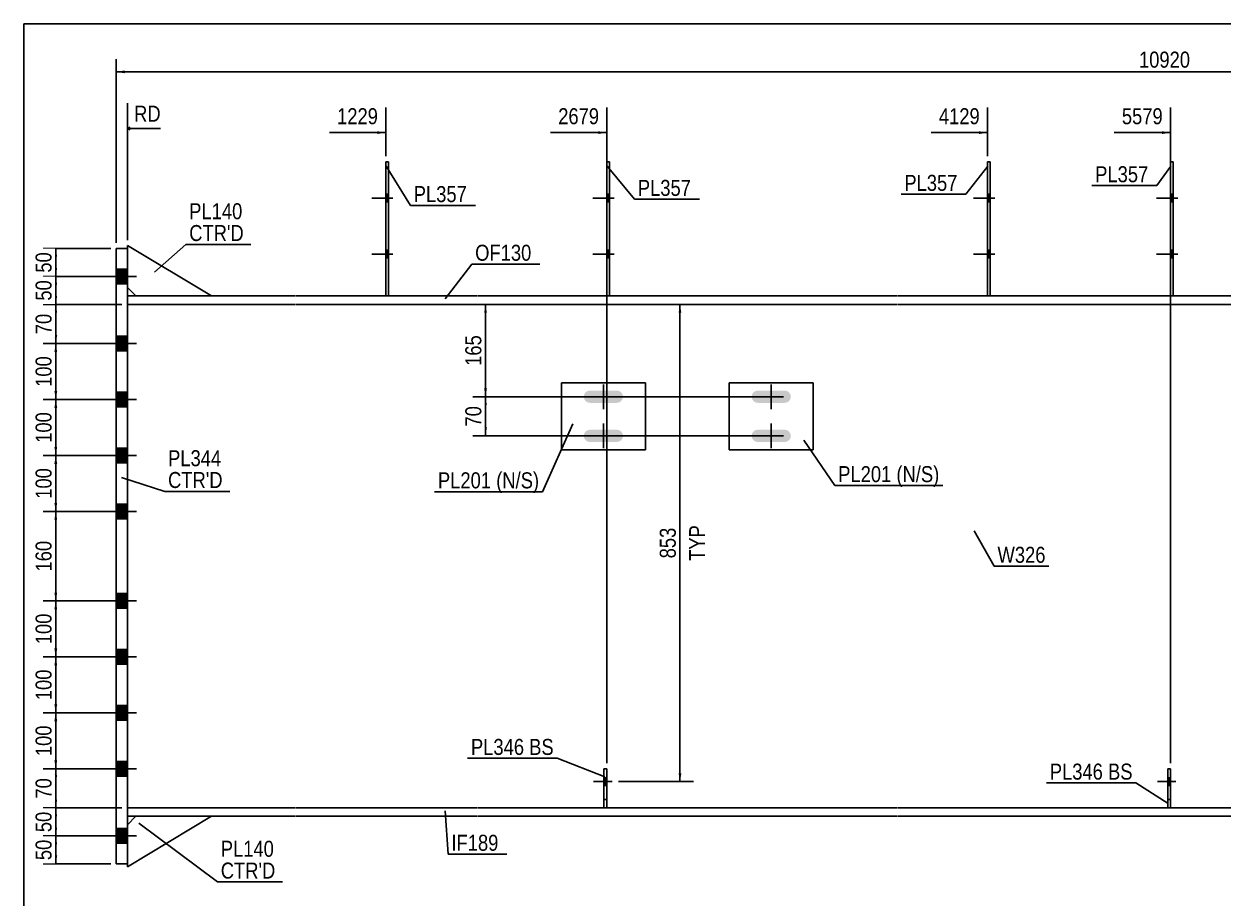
# Model space of a CAD drawing. Header units: millimetres. Extents: x -321 to 92, y -157 to 130.
# Drawn here: x -318 to -103.7, y -26.1 to 130.1 of the extents above; entities that cross this region are included whole.
import ezdxf

# ---------------------------------------------------------------- set-up
doc = ezdxf.new("R2010")
doc.units = ezdxf.units.MM
doc.linetypes.add('DXK_LINE_DOT1', pattern=[1.8814, 0.9407, -0.9407])
doc.linetypes.add('DXK_LINE_DOT2', pattern=[3.9198, 1.9599, -1.9599])
doc.styles.add('Arial Narrow', font='ARIALN.TTF', dxfattribs={"height": 0.2})

# ---------------------------------------------------------------- blocks, each defined once
blk = doc.blocks.new('Unknown-622305861-1210')
at = {"color": 5, "linetype": 'Continuous'}
for p, q in [((92.01, 130.12), (-317.99, 130.12)), ((-317.99, 130.12), (-317.99, -156.88))]:
    blk.add_line(p, q, dxfattribs=at)
blk = doc.blocks.new('Part-622305861-1338 - 1231')
at = {"color": 2, "linetype": 'Continuous'}
for p, q in [((-301.5, 90), (-299.5, 90)), ((-301.5, 90), (-301.5, -20)), ((-299.5, 90), (-299.5, -20)), ((-299.5, -20), (-301.5, -20))]:
    blk.add_line(p, q, dxfattribs=at)
blk = doc.blocks.new('Part-622305861-1367 - 1231')
at = {"color": 2, "linetype": 'Continuous'}
for p, q in [((-284.5, -11.5), (-299.5, -20.5)), ((-298, -11.5), (-299.5, -13)), ((-299.5, -20.5), (-299.5, -20))]:
    blk.add_line(p, q, dxfattribs=at)
at = {"color": 7, "linetype": 'DXK_LINE_DOT1'}
for p, q in [((-298, -11.5), (-284.5, -11.5)), ((-299.5, -13), (-299.5, -20))]:
    blk.add_line(p, q, dxfattribs=at)
blk = doc.blocks.new('Part-622305861-1526 - 1231')
at = {"color": 2, "linetype": 'Continuous'}
for p, q in [((-299.5, -10), (-269.5, -10)), ((-269.4, -10), (-237.05, -10)), ((-236.95, -10), (-161.95, -10)), ((-161.85, -10), (-129.5, -10)), ((-129.4, -10), (-102.01, -10)), ((-102.01, -11.5), (-102.01, -10)), ((-299.5, -11.5), (-269.5, -11.5)), ((-269.4, -11.5), (-237.05, -11.5)), ((-236.95, -11.5), (-161.95, -11.5)), ((-161.85, -11.5), (-129.5, -11.5)), ((-129.4, -11.5), (-102.01, -11.5))]:
    blk.add_line(p, q, dxfattribs=at)
at = {"color": 7, "linetype": 'DXK_LINE_DOT1'}
blk.add_line((-299.5, -11.5), (-299.5, -10), dxfattribs=at)
blk = doc.blocks.new('Part-622305861-1372 - 1231')
at = {"color": 2, "linetype": 'Continuous'}
for p, q in [((-299.5, 90), (-299.5, 90.5)), ((-299.5, 90.5), (-284.5, 81.5)), ((-299.5, 83), (-298, 81.5))]:
    blk.add_line(p, q, dxfattribs=at)
at = {"color": 7, "linetype": 'DXK_LINE_DOT1'}
for p, q in [((-299.5, 90), (-299.5, 83)), ((-284.5, 81.5), (-298, 81.5))]:
    blk.add_line(p, q, dxfattribs=at)
blk = doc.blocks.new('Part-622305861-1388 - 1231')
at = {"color": 7, "linetype": 'DXK_LINE_DOT1'}
for p, q in [((-299.5, 80), (-299.5, -10)), ((-299.5, 80), (-269.5, 80)), ((-269.4, 80), (-237.05, 80)), ((-236.95, 80), (-161.95, 80)), ((-161.85, 80), (-129.5, 80)), ((-129.4, 80), (-72.01, 80)), ((-299.5, -10), (-269.5, -10)), ((-269.4, -10), (-237.05, -10)), ((-236.95, -10), (-161.95, -10)), ((-161.85, -10), (-129.5, -10)), ((-129.4, -10), (-72.01, -10))]:
    blk.add_line(p, q, dxfattribs=at)
blk = doc.blocks.new('Bolt-622305861-1391 - 1231')
at = {"linetype": 'Continuous'}
for points in [[(-301.5, 86.3), (-301.5, 83.7), (-299.5, 83.7), (-299.5, 86.3)], [(-301.5, 86.3), (-301.5, 83.7), (-299.5, 83.7), (-299.5, 86.3)], [(-301.5, 74.3), (-301.5, 71.7), (-299.5, 71.7), (-299.5, 74.3)], [(-301.5, 74.3), (-301.5, 71.7), (-299.5, 71.7), (-299.5, 74.3)], [(-301.5, 64.3), (-301.5, 61.7), (-299.5, 61.7), (-299.5, 64.3)], [(-301.5, 64.3), (-301.5, 61.7), (-299.5, 61.7), (-299.5, 64.3)], [(-301.5, 54.3), (-301.5, 51.7), (-299.5, 51.7), (-299.5, 54.3)], [(-301.5, 54.3), (-301.5, 51.7), (-299.5, 51.7), (-299.5, 54.3)], [(-301.5, 44.3), (-301.5, 41.7), (-299.5, 41.7), (-299.5, 44.3)], [(-301.5, 44.3), (-301.5, 41.7), (-299.5, 41.7), (-299.5, 44.3)], [(-301.5, 28.3), (-301.5, 25.7), (-299.5, 25.7), (-299.5, 28.3)], [(-301.5, 28.3), (-301.5, 25.7), (-299.5, 25.7), (-299.5, 28.3)], [(-301.5, 18.3), (-301.5, 15.7), (-299.5, 15.7), (-299.5, 18.3)], [(-301.5, 18.3), (-301.5, 15.7), (-299.5, 15.7), (-299.5, 18.3)], [(-301.5, 8.3), (-301.5, 5.7), (-299.5, 5.7), (-299.5, 8.3)], [(-301.5, 8.3), (-301.5, 5.7), (-299.5, 5.7), (-299.5, 8.3)], [(-301.5, -1.7), (-301.5, -4.3), (-299.5, -4.3), (-299.5, -1.7)], [(-301.5, -1.7), (-301.5, -4.3), (-299.5, -4.3), (-299.5, -1.7)], [(-301.5, -13.7), (-301.5, -16.3), (-299.5, -16.3), (-299.5, -13.7)], [(-301.5, -13.7), (-301.5, -16.3), (-299.5, -16.3), (-299.5, -13.7)]]:
    blk.add_hatch(color=3, dxfattribs=at).paths.add_polyline_path(points)
at = {"color": 3, "linetype": 'Continuous'}
for p, q in [((-299.5, 86.3), (-301.5, 86.3)), ((-299.5, 86.3), (-301.5, 86.3)), ((-297.91, 85), (-308.5, 85)), ((-297.91, 85), (-308.5, 85)), ((-299.5, 83.7), (-301.5, 83.7)), ((-299.5, 83.7), (-301.5, 83.7)), ((-297.91, 73), (-308.5, 73)), ((-297.91, 73), (-308.5, 73)), ((-299.5, 74.3), (-301.5, 74.3)), ((-299.5, 74.3), (-301.5, 74.3)), ((-299.5, 71.7), (-301.5, 71.7)), ((-299.5, 71.7), (-301.5, 71.7)), ((-299.5, 64.3), (-301.5, 64.3)), ((-299.5, 64.3), (-301.5, 64.3)), ((-297.91, 63), (-308.5, 63)), ((-297.91, 63), (-308.5, 63)), ((-299.5, 61.7), (-301.5, 61.7)), ((-299.5, 61.7), (-301.5, 61.7)), ((-299.5, 54.3), (-301.5, 54.3)), ((-299.5, 54.3), (-301.5, 54.3)), ((-297.91, 53), (-308.5, 53)), ((-297.91, 53), (-308.5, 53)), ((-299.5, 51.7), (-301.5, 51.7)), ((-299.5, 51.7), (-301.5, 51.7)), ((-297.91, 43), (-308.5, 43)), ((-297.91, 43), (-308.5, 43)), ((-299.5, 44.3), (-301.5, 44.3)), ((-299.5, 44.3), (-301.5, 44.3)), ((-299.5, 41.7), (-301.5, 41.7)), ((-299.5, 41.7), (-301.5, 41.7)), ((-299.5, 28.3), (-301.5, 28.3)), ((-299.5, 28.3), (-301.5, 28.3)), ((-297.91, 27), (-308.5, 27)), ((-297.91, 27), (-308.5, 27)), ((-299.5, 25.7), (-301.5, 25.7)), ((-299.5, 25.7), (-301.5, 25.7)), ((-299.5, 18.3), (-301.5, 18.3)), ((-299.5, 18.3), (-301.5, 18.3)), ((-297.91, 17), (-308.5, 17)), ((-297.91, 17), (-308.5, 17)), ((-299.5, 15.7), (-301.5, 15.7)), ((-299.5, 15.7), (-301.5, 15.7)), ((-297.91, 7), (-308.5, 7)), ((-297.91, 7), (-308.5, 7)), ((-299.5, 8.3), (-301.5, 8.3)), ((-299.5, 8.3), (-301.5, 8.3)), ((-299.5, 5.7), (-301.5, 5.7)), ((-299.5, 5.7), (-301.5, 5.7)), ((-299.5, -1.7), (-301.5, -1.7)), ((-299.5, -1.7), (-301.5, -1.7)), ((-297.91, -3), (-308.5, -3)), ((-297.91, -3), (-308.5, -3)), ((-299.5, -4.3), (-301.5, -4.3)), ((-299.5, -4.3), (-301.5, -4.3)), ((-299.5, -13.7), (-301.5, -13.7)), ((-299.5, -13.7), (-301.5, -13.7)), ((-297.91, -15), (-308.5, -15)), ((-297.91, -15), (-308.5, -15)), ((-299.5, -16.3), (-301.5, -16.3)), ((-299.5, -16.3), (-301.5, -16.3))]:
    blk.add_line(p, q, dxfattribs=at)
blk = doc.blocks.new('Part-622305861-1413 - 1231')
at = {"color": 2, "linetype": 'Continuous'}
for p, q in [((-213.84, 81.5), (-213.84, 105.5)), ((-213.84, 105.5), (-213.34, 105.5)), ((-213.34, 81.5), (-213.34, 105.5))]:
    blk.add_line(p, q, dxfattribs=at)
at = {"color": 7, "linetype": 'DXK_LINE_DOT1'}
blk.add_line((-213.84, 81.5), (-213.34, 81.5), dxfattribs=at)
blk = doc.blocks.new('Part-622305861-1659 - 1231')
at = {"color": 7, "linetype": 'DXK_LINE_DOT1'}
for p, q in [((-113.6, -10), (-113.6, -3)), ((-113.6, -3), (-113.1, -3)), ((-113.1, -10), (-113.1, -3)), ((-113.6, -8.5), (-113.1, -8.5))]:
    blk.add_line(p, q, dxfattribs=at)
blk = doc.blocks.new('Part-622305861-1418 - 1231')
at = {"color": 2, "linetype": 'Continuous'}
for p, q in [((-112.6, 105.5), (-113.1, 105.5)), ((-113.1, 105.5), (-113.1, 81.5)), ((-112.6, 81.5), (-112.6, 105.5))]:
    blk.add_line(p, q, dxfattribs=at)
at = {"color": 7, "linetype": 'DXK_LINE_DOT1'}
blk.add_line((-113.1, 81.5), (-112.6, 81.5), dxfattribs=at)
blk = doc.blocks.new('Part-622305861-1433 - 1231')
at = {"color": 2, "linetype": 'Continuous'}
for p, q in [((-145.3, 105.5), (-145.8, 105.5)), ((-145.8, 105.5), (-145.8, 81.5)), ((-145.3, 81.5), (-145.3, 105.5))]:
    blk.add_line(p, q, dxfattribs=at)
at = {"color": 7, "linetype": 'DXK_LINE_DOT1'}
blk.add_line((-145.8, 81.5), (-145.3, 81.5), dxfattribs=at)
blk = doc.blocks.new('Part-622305861-1438 - 1231')
at = {"color": 2, "linetype": 'Continuous'}
for p, q in [((-253.35, 81.5), (-253.35, 105.5)), ((-253.35, 105.5), (-252.85, 105.5)), ((-252.85, 81.5), (-252.85, 105.5))]:
    blk.add_line(p, q, dxfattribs=at)
at = {"color": 7, "linetype": 'DXK_LINE_DOT1'}
blk.add_line((-253.35, 81.5), (-252.85, 81.5), dxfattribs=at)
blk = doc.blocks.new('Bolt-622305861-1439 - 1231')
at = {"linetype": 'Continuous'}
for points in [[(-213.34, 98.3), (-213.34, 99.7), (-213.84, 99.7), (-213.84, 98.3)], [(-213.34, 98.3), (-213.34, 99.7), (-213.84, 99.7), (-213.84, 98.3)], [(-213.34, 88.3), (-213.34, 89.7), (-213.84, 89.7), (-213.84, 88.3)], [(-213.34, 88.3), (-213.34, 89.7), (-213.84, 89.7), (-213.84, 88.3)]]:
    blk.add_hatch(color=3, dxfattribs=at).paths.add_polyline_path(points)
at = {"color": 3, "linetype": 'Continuous'}
for p, q in [((-212.54, 99), (-216.34, 99)), ((-212.54, 99), (-216.34, 99)), ((-213.34, 99.7), (-213.84, 99.7)), ((-213.34, 99.7), (-213.84, 99.7)), ((-213.34, 98.3), (-213.84, 98.3)), ((-213.34, 98.3), (-213.84, 98.3)), ((-212.54, 89), (-216.34, 89)), ((-212.54, 89), (-216.34, 89)), ((-213.34, 89.7), (-213.84, 89.7)), ((-213.34, 89.7), (-213.84, 89.7)), ((-213.34, 88.3), (-213.84, 88.3)), ((-213.34, 88.3), (-213.84, 88.3))]:
    blk.add_line(p, q, dxfattribs=at)
blk = doc.blocks.new('Bolt-622305861-1440 - 1231')
at = {"linetype": 'Continuous'}
for points in [[(-112.6, 98.3), (-112.6, 99.7), (-113.1, 99.7), (-113.1, 98.3)], [(-112.6, 98.3), (-112.6, 99.7), (-113.1, 99.7), (-113.1, 98.3)], [(-112.6, 88.3), (-112.6, 89.7), (-113.1, 89.7), (-113.1, 88.3)], [(-112.6, 88.3), (-112.6, 89.7), (-113.1, 89.7), (-113.1, 88.3)]]:
    blk.add_hatch(color=3, dxfattribs=at).paths.add_polyline_path(points)
at = {"color": 3, "linetype": 'Continuous'}
for p, q in [((-111.8, 99), (-115.6, 99)), ((-111.8, 99), (-115.6, 99)), ((-112.6, 99.7), (-113.1, 99.7)), ((-112.6, 99.7), (-113.1, 99.7)), ((-112.6, 98.3), (-113.1, 98.3)), ((-112.6, 98.3), (-113.1, 98.3)), ((-111.8, 89), (-115.6, 89)), ((-111.8, 89), (-115.6, 89)), ((-112.6, 89.7), (-113.1, 89.7)), ((-112.6, 89.7), (-113.1, 89.7)), ((-112.6, 88.3), (-113.1, 88.3)), ((-112.6, 88.3), (-113.1, 88.3))]:
    blk.add_line(p, q, dxfattribs=at)
blk = doc.blocks.new('Bolt-622305861-1442 - 1231')
at = {"linetype": 'Continuous'}
for points in [[(-145.3, 98.3), (-145.3, 99.7), (-145.8, 99.7), (-145.8, 98.3)], [(-145.3, 98.3), (-145.3, 99.7), (-145.8, 99.7), (-145.8, 98.3)], [(-145.3, 88.3), (-145.3, 89.7), (-145.8, 89.7), (-145.8, 88.3)], [(-145.3, 88.3), (-145.3, 89.7), (-145.8, 89.7), (-145.8, 88.3)]]:
    blk.add_hatch(color=3, dxfattribs=at).paths.add_polyline_path(points)
at = {"color": 3, "linetype": 'Continuous'}
for p, q in [((-144.5, 99), (-148.3, 99)), ((-144.5, 99), (-148.3, 99)), ((-145.3, 99.7), (-145.8, 99.7)), ((-145.3, 99.7), (-145.8, 99.7)), ((-145.3, 98.3), (-145.8, 98.3)), ((-145.3, 98.3), (-145.8, 98.3)), ((-144.5, 89), (-148.3, 89)), ((-144.5, 89), (-148.3, 89)), ((-145.3, 89.7), (-145.8, 89.7)), ((-145.3, 89.7), (-145.8, 89.7)), ((-145.3, 88.3), (-145.8, 88.3)), ((-145.3, 88.3), (-145.8, 88.3))]:
    blk.add_line(p, q, dxfattribs=at)
blk = doc.blocks.new('Bolt-622305861-1443 - 1231')
at = {"linetype": 'Continuous'}
for points in [[(-252.85, 98.3), (-252.85, 99.7), (-253.35, 99.7), (-253.35, 98.3)], [(-252.85, 98.3), (-252.85, 99.7), (-253.35, 99.7), (-253.35, 98.3)], [(-252.85, 88.3), (-252.85, 89.7), (-253.35, 89.7), (-253.35, 88.3)], [(-252.85, 88.3), (-252.85, 89.7), (-253.35, 89.7), (-253.35, 88.3)]]:
    blk.add_hatch(color=3, dxfattribs=at).paths.add_polyline_path(points)
at = {"color": 3, "linetype": 'Continuous'}
for p, q in [((-252.05, 99), (-255.85, 99)), ((-252.05, 99), (-255.85, 99)), ((-252.85, 99.7), (-253.35, 99.7)), ((-252.85, 99.7), (-253.35, 99.7)), ((-252.85, 98.3), (-253.35, 98.3)), ((-252.85, 98.3), (-253.35, 98.3)), ((-252.05, 89), (-255.85, 89)), ((-252.05, 89), (-255.85, 89)), ((-252.85, 89.7), (-253.35, 89.7)), ((-252.85, 89.7), (-253.35, 89.7)), ((-252.85, 88.3), (-253.35, 88.3)), ((-252.85, 88.3), (-253.35, 88.3))]:
    blk.add_line(p, q, dxfattribs=at)
blk = doc.blocks.new('Bolt-622305861-1444 - 1231')
at = {"color": 3, "linetype": 'DXK_LINE_DOT2'}
for p, q in [((-112.15, -5.3), (-115.45, -5.3)), ((-113.1, -4.6), (-113.6, -4.6)), ((-113.1, -6), (-113.6, -6))]:
    blk.add_line(p, q, dxfattribs=at)
blk = doc.blocks.new('Bolt-622305861-1445 - 1231')
at = {"linetype": 'Continuous'}
blk.add_hatch(color=3, dxfattribs=at).paths.add_polyline_path([(-113.1, -6), (-113.1, -4.6), (-113.6, -4.6), (-113.6, -6)])
at = {"color": 3, "linetype": 'Continuous'}
for p, q in [((-112.15, -5.3), (-115.45, -5.3)), ((-113.1, -4.6), (-113.6, -4.6)), ((-113.1, -6), (-113.6, -6))]:
    blk.add_line(p, q, dxfattribs=at)
blk = doc.blocks.new('Bolt-622305861-1446 - 1231')
at = {"linetype": 'Continuous'}
blk.add_hatch(color=3, dxfattribs=at).paths.add_polyline_path([(-213.84, -6), (-213.84, -4.6), (-214.34, -4.6), (-214.34, -6)])
at = {"color": 3, "linetype": 'Continuous'}
for p, q in [((-212.89, -5.3), (-216.19, -5.3)), ((-213.84, -4.6), (-214.34, -4.6)), ((-213.84, -6), (-214.34, -6))]:
    blk.add_line(p, q, dxfattribs=at)
blk = doc.blocks.new('Part-622305861-1570 - 1231')
at = {"color": 2, "linetype": 'Continuous'}
for p, q in [((-269.5, 81.5), (-299.5, 81.5)), ((-237.05, 81.5), (-269.4, 81.5)), ((-161.95, 81.5), (-236.95, 81.5)), ((-129.5, 81.5), (-161.85, 81.5)), ((-102.01, 81.5), (-129.4, 81.5)), ((-102.01, 80), (-102.01, 81.5)), ((-269.5, 80), (-299.5, 80)), ((-237.05, 80), (-269.4, 80)), ((-161.95, 80), (-236.95, 80)), ((-129.5, 80), (-161.85, 80)), ((-102.01, 80), (-129.4, 80))]:
    blk.add_line(p, q, dxfattribs=at)
at = {"color": 7, "linetype": 'DXK_LINE_DOT1'}
blk.add_line((-299.5, 81.5), (-299.5, 80), dxfattribs=at)
blk = doc.blocks.new('Part-622305861-1664 - 1231')
at = {"color": 2, "linetype": 'Continuous'}
for p, q in [((-113.6, -10), (-113.6, -3)), ((-113.6, -3), (-113.1, -3)), ((-113.1, -3), (-113.1, -10))]:
    blk.add_line(p, q, dxfattribs=at)
blk = doc.blocks.new('Part-622305861-1669 - 1231')
at = {"color": 7, "linetype": 'DXK_LINE_DOT1'}
for p, q in [((-214.34, -10), (-214.34, -3)), ((-214.34, -3), (-213.84, -3)), ((-213.84, -10), (-213.84, -3)), ((-214.34, -8.5), (-213.84, -8.5))]:
    blk.add_line(p, q, dxfattribs=at)
blk = doc.blocks.new('Part-622305861-1674 - 1231')
at = {"color": 2, "linetype": 'Continuous'}
for p, q in [((-214.34, -10), (-214.34, -3)), ((-214.34, -3), (-213.84, -3)), ((-213.84, -3), (-213.84, -10))]:
    blk.add_line(p, q, dxfattribs=at)
blk = doc.blocks.new('Bolt-622305861-1675 - 1231')
at = {"color": 3, "linetype": 'DXK_LINE_DOT2'}
for p, q in [((-212.89, -5.3), (-216.19, -5.3)), ((-213.84, -4.6), (-214.34, -4.6)), ((-213.84, -6), (-214.34, -6))]:
    blk.add_line(p, q, dxfattribs=at)
blk = doc.blocks.new('Part-622305861-1681 - 1231')
at = {"color": 2, "linetype": 'Continuous'}
for p, q in [((-221.95, 66), (-206.95, 66)), ((-221.95, 54), (-221.95, 66)), ((-206.95, 66), (-206.95, 54)), ((-206.95, 54), (-221.95, 54))]:
    blk.add_line(p, q, dxfattribs=at)
blk = doc.blocks.new('Bolt-622305861-1682 - 1231')
at = {"linetype": 'Continuous'}
for points in [[(-211.27, 62.72), (-211.03, 63.08), (-210.95, 63.5), (-211.03, 63.92), (-211.27, 64.28), (-211.63, 64.52), (-212.05, 64.6), (-216.85, 64.6), (-217.27, 64.52), (-217.63, 64.28), (-217.87, 63.92), (-217.95, 63.5), (-217.87, 63.08), (-217.63, 62.72), (-217.27, 62.48), (-216.85, 62.4), (-212.05, 62.4), (-211.63, 62.48)], [(-211.27, 55.72), (-211.03, 56.08), (-210.95, 56.5), (-211.03, 56.92), (-211.27, 57.28), (-211.63, 57.52), (-212.05, 57.6), (-216.85, 57.6), (-217.27, 57.52), (-217.63, 57.28), (-217.87, 56.92), (-217.95, 56.5), (-217.87, 56.08), (-217.63, 55.72), (-217.27, 55.48), (-216.85, 55.4), (-212.05, 55.4), (-211.63, 55.48)]]:
    blk.add_hatch(color=3, dxfattribs=at).paths.add_polyline_path(points)
at = {"color": 3, "linetype": 'Continuous'}
for p, q in [((-214.45, 61.3), (-214.45, 65.7)), ((-216.65, 63.5), (-212.25, 63.5)), ((-214.45, 54.3), (-214.45, 58.7)), ((-216.65, 56.5), (-212.25, 56.5))]:
    blk.add_line(p, q, dxfattribs=at)
blk = doc.blocks.new('Part-622305861-1687 - 1231')
at = {"color": 2, "linetype": 'Continuous'}
for p, q in [((-191.95, 66), (-176.95, 66)), ((-191.95, 54), (-191.95, 66)), ((-176.95, 66), (-176.95, 54)), ((-176.95, 54), (-191.95, 54))]:
    blk.add_line(p, q, dxfattribs=at)
blk = doc.blocks.new('Bolt-622305861-1688 - 1231')
at = {"linetype": 'Continuous'}
for points in [[(-181.27, 62.72), (-181.03, 63.08), (-180.95, 63.5), (-181.03, 63.92), (-181.27, 64.28), (-181.63, 64.52), (-182.05, 64.6), (-186.85, 64.6), (-187.27, 64.52), (-187.63, 64.28), (-187.87, 63.92), (-187.95, 63.5), (-187.87, 63.08), (-187.63, 62.72), (-187.27, 62.48), (-186.85, 62.4), (-182.05, 62.4), (-181.63, 62.48)], [(-181.27, 55.72), (-181.03, 56.08), (-180.95, 56.5), (-181.03, 56.92), (-181.27, 57.28), (-181.63, 57.52), (-182.05, 57.6), (-186.85, 57.6), (-187.27, 57.52), (-187.63, 57.28), (-187.87, 56.92), (-187.95, 56.5), (-187.87, 56.08), (-187.63, 55.72), (-187.27, 55.48), (-186.85, 55.4), (-182.05, 55.4), (-181.63, 55.48)]]:
    blk.add_hatch(color=3, dxfattribs=at).paths.add_polyline_path(points)
at = {"color": 3, "linetype": 'Continuous'}
for p, q in [((-184.45, 61.3), (-184.45, 65.7)), ((-186.65, 63.5), (-182.25, 63.5)), ((-184.45, 54.3), (-184.45, 58.7)), ((-186.65, 56.5), (-182.25, 56.5))]:
    blk.add_line(p, q, dxfattribs=at)
blk = doc.blocks.new('StraightDimension-622305861-1758 - 1231')
at = {"linetype": 'Continuous'}
blk.add_hatch(color=7, dxfattribs=at).paths.add_polyline_path([(-147.3, 110.95), (-145.8, 110.7), (-147.3, 110.45)])
at = {"color": 7, "linetype": 'Continuous'}
for p, q in [((-145.8, 106.5), (-145.8, 115.2)), ((-155.86, 110.7), (-145.8, 110.7))]:
    blk.add_line(p, q, dxfattribs=at)
at = {"color": 0}
blk.add_wipeout([(-146.57, 111.6), (-146.57, 115.8), (-155.09, 115.8), (-155.09, 111.6)], dxfattribs=at)
at = {"color": 3, "style": 'Arial Narrow'}
blk.add_text('4129', height=2.863, dxfattribs=at).set_placement((-154.49, 112.2))
blk = doc.blocks.new('StraightDimension-622305861-4719 - 1231')
at = {"linetype": 'Continuous'}
for points in [[(-312.56, 88.5), (-312.31, 90), (-312.06, 88.5)], [(-312.06, 86.5), (-312.31, 85), (-312.56, 86.5)]]:
    blk.add_hatch(color=7, dxfattribs=at).paths.add_polyline_path(points)
at = {"color": 7, "linetype": 'Continuous'}
for p, q in [((-302.5, 90), (-314.56, 90)), ((-312.31, 85), (-312.31, 90)), ((-305.98, 85), (-314.56, 85))]:
    blk.add_line(p, q, dxfattribs=at)
at = {"color": 0}
blk.add_wipeout([(-312.46, 89.93), (-316.66, 89.93), (-316.66, 85.07), (-312.46, 85.07)], dxfattribs=at)
at = {"color": 3, "style": 'Arial Narrow'}
blk.add_text('50', height=2.863, rotation=90.0002, dxfattribs=at).set_placement((-313.06, 85.67))
blk = doc.blocks.new('StraightDimension-622305861-4727 - 1231')
at = {"linetype": 'Continuous'}
for points in [[(-312.56, 15.5), (-312.31, 17), (-312.06, 15.5)], [(-312.06, 8.5), (-312.31, 7), (-312.56, 8.5)]]:
    blk.add_hatch(color=7, dxfattribs=at).paths.add_polyline_path(points)
at = {"color": 7, "linetype": 'Continuous'}
for p, q in [((-300.5, 17), (-314.56, 17)), ((-312.31, 7), (-312.31, 17)), ((-300.5, 7), (-314.56, 7))]:
    blk.add_line(p, q, dxfattribs=at)
at = {"color": 0}
blk.add_wipeout([(-312.46, 15.34), (-316.66, 15.34), (-316.66, 8.66), (-312.46, 8.66)], dxfattribs=at)
at = {"color": 3, "style": 'Arial Narrow'}
blk.add_text('100', height=2.863, rotation=90.0002, dxfattribs=at).set_placement((-313.06, 9.26))
blk = doc.blocks.new('StraightDimension-622305861-1716 - 1231')
at = {"linetype": 'Continuous'}
for points in [[(-201.01, 78.5), (-200.76, 80), (-200.51, 78.5)], [(-200.51, -3.8), (-200.76, -5.3), (-201.01, -3.8)]]:
    blk.add_hatch(color=7, dxfattribs=at).paths.add_polyline_path(points)
at = {"color": 7, "linetype": 'Continuous'}
for p, q in [((-211.76, 80), (-198.36, 80)), ((-200.76, -5.3), (-200.76, 80)), ((-211.76, -5.3), (-198.36, -5.3))]:
    blk.add_line(p, q, dxfattribs=at)
at = {"color": 0}
blk.add_wipeout([(-200.91, 40.69), (-205.11, 40.69), (-205.11, 34.01), (-200.91, 34.01)], dxfattribs=at)
at = {"color": 3, "style": 'Arial Narrow'}
blk.add_text('853', height=2.863, rotation=90.0002, dxfattribs=at).set_placement((-201.51, 34.61))
at = {"color": 0, "linetype": 'Continuous'}
blk.add_wipeout([(-195.66, 41.14), (-199.86, 41.14), (-199.86, 33.56), (-195.66, 33.56)], dxfattribs=at)
at = {"color": 3, "linetype": 'Continuous', "style": 'Arial Narrow'}
blk.add_text('TYP', height=2.863, rotation=90.0002, dxfattribs=at).set_placement((-196.26, 34.16))
blk = doc.blocks.new('StraightDimension-622305861-1735 - 1231')
at = {"linetype": 'Continuous'}
blk.add_hatch(color=7, dxfattribs=at).paths.add_polyline_path([(-254.85, 110.95), (-253.35, 110.7), (-254.85, 110.45)])
at = {"color": 7, "linetype": 'Continuous'}
for p, q in [((-253.35, 106.5), (-253.35, 115.2)), ((-263.41, 110.7), (-253.35, 110.7))]:
    blk.add_line(p, q, dxfattribs=at)
at = {"color": 0, "linetype": 'Continuous'}
blk.add_wipeout([(-292.97, 112.05), (-292.97, 116.25), (-298.91, 116.25), (-298.91, 112.05)], dxfattribs=at)
at = {"color": 7, "linetype": 'Continuous'}
for p, q in [((-299.5, 91.5), (-299.5, 115.95)), ((-299, 111.7), (-299.5, 111.45)), ((-299, 111.2), (-299.5, 111.45)), ((-293.57, 111.45), (-299.5, 111.45))]:
    blk.add_line(p, q, dxfattribs=at)
at = {"color": 3, "linetype": 'Continuous', "style": 'Arial Narrow'}
blk.add_text('RD', height=2.863, dxfattribs=at).set_placement((-298.31, 112.65))
at = {"color": 0}
blk.add_wipeout([(-254.12, 111.6), (-254.12, 115.8), (-262.64, 115.8), (-262.64, 111.6)], dxfattribs=at)
at = {"color": 3, "style": 'Arial Narrow'}
blk.add_text('1229', height=2.863, dxfattribs=at).set_placement((-262.04, 112.2))
blk = doc.blocks.new('StraightDimension-622305861-1743 - 1231')
at = {"linetype": 'Continuous'}
blk.add_hatch(color=7, dxfattribs=at).paths.add_polyline_path([(-215.34, 110.95), (-213.84, 110.7), (-215.34, 110.45)])
at = {"color": 7, "linetype": 'Continuous'}
for p, q in [((-213.84, -2), (-213.84, 115.2)), ((-223.9, 110.7), (-213.84, 110.7))]:
    blk.add_line(p, q, dxfattribs=at)
at = {"color": 0}
blk.add_wipeout([(-214.61, 111.6), (-214.61, 115.8), (-223.12, 115.8), (-223.12, 111.6)], dxfattribs=at)
at = {"color": 3, "style": 'Arial Narrow'}
blk.add_text('2679', height=2.863, dxfattribs=at).set_placement((-222.52, 112.2))
blk = doc.blocks.new('StraightDimension-622305861-1769 - 1231')
at = {"linetype": 'Continuous'}
blk.add_hatch(color=7, dxfattribs=at).paths.add_polyline_path([(-114.6, 110.95), (-113.1, 110.7), (-114.6, 110.45)])
at = {"color": 7, "linetype": 'Continuous'}
for p, q in [((-113.1, -2), (-113.1, 115.2)), ((-123.16, 110.7), (-113.1, 110.7))]:
    blk.add_line(p, q, dxfattribs=at)
at = {"color": 0}
blk.add_wipeout([(-113.87, 111.6), (-113.87, 115.8), (-122.39, 115.8), (-122.39, 111.6)], dxfattribs=at)
at = {"color": 3, "style": 'Arial Narrow'}
blk.add_text('5579', height=2.863, dxfattribs=at).set_placement((-121.79, 112.2))
blk = doc.blocks.new('StraightDimension-622305861-2996 - 1231')
at = {"linetype": 'Continuous'}
for points in [[(-235.76, 62), (-235.51, 63.5), (-235.26, 62)], [(-235.26, 58), (-235.51, 56.5), (-235.76, 58)]]:
    blk.add_hatch(color=7, dxfattribs=at).paths.add_polyline_path(points)
at = {"color": 7, "linetype": 'Continuous'}
for p, q in [((-185.45, 63.5), (-237.76, 63.5)), ((-235.51, 56.5), (-235.51, 63.5)), ((-185.45, 56.5), (-237.76, 56.5))]:
    blk.add_line(p, q, dxfattribs=at)
at = {"color": 0}
blk.add_wipeout([(-235.66, 62.43), (-239.86, 62.43), (-239.86, 57.57), (-235.66, 57.57)], dxfattribs=at)
at = {"color": 3, "style": 'Arial Narrow'}
blk.add_text('70', height=2.863, rotation=90.0002, dxfattribs=at).set_placement((-236.26, 58.17))
blk = doc.blocks.new('StraightDimension-622305861-4721 - 1231')
at = {"linetype": 'Continuous'}
for points in [[(-312.56, 78.5), (-312.31, 80), (-312.06, 78.5)], [(-312.06, 74.5), (-312.31, 73), (-312.56, 74.5)]]:
    blk.add_hatch(color=7, dxfattribs=at).paths.add_polyline_path(points)
at = {"color": 7, "linetype": 'Continuous'}
for p, q in [((-300.5, 80), (-314.56, 80)), ((-312.31, 73), (-312.31, 80)), ((-300.5, 73), (-314.56, 73))]:
    blk.add_line(p, q, dxfattribs=at)
at = {"color": 0}
blk.add_wipeout([(-312.46, 78.93), (-316.66, 78.93), (-316.66, 74.07), (-312.46, 74.07)], dxfattribs=at)
at = {"color": 3, "style": 'Arial Narrow'}
blk.add_text('70', height=2.863, rotation=90.0002, dxfattribs=at).set_placement((-313.06, 74.67))
blk = doc.blocks.new('StraightDimension-622305861-1814 - 1231')
at = {"linetype": 'Continuous'}
blk.add_hatch(color=7, dxfattribs=at).paths.add_polyline_path([(-300, 121.31), (-301.5, 121.56), (-300, 121.81)])
at = {"color": 7, "linetype": 'Continuous'}
for p, q in [((-301.5, 91), (-301.5, 123.81)), ((-301.5, 121.56), (73.19, 121.56))]:
    blk.add_line(p, q, dxfattribs=at)
at = {"color": 0}
blk.add_wipeout([(-108.99, 121.71), (-108.99, 125.91), (-119.33, 125.91), (-119.33, 121.71)], dxfattribs=at)
at = {"color": 3, "style": 'Arial Narrow'}
blk.add_text('10920', height=2.863, dxfattribs=at).set_placement((-118.73, 122.31))
blk = doc.blocks.new('StraightDimension-622305861-2995 - 1231')
at = {"linetype": 'Continuous'}
for points in [[(-235.76, 78.5), (-235.51, 80), (-235.26, 78.5)], [(-235.26, 65), (-235.51, 63.5), (-235.76, 65)]]:
    blk.add_hatch(color=7, dxfattribs=at).paths.add_polyline_path(points)
at = {"color": 7, "linetype": 'Continuous'}
for p, q in [((-185.45, 80), (-237.76, 80)), ((-235.51, 63.5), (-235.51, 80)), ((-185.45, 63.5), (-237.76, 63.5))]:
    blk.add_line(p, q, dxfattribs=at)
at = {"color": 0}
blk.add_wipeout([(-235.66, 75.09), (-239.86, 75.09), (-239.86, 68.41), (-235.66, 68.41)], dxfattribs=at)
at = {"color": 3, "style": 'Arial Narrow'}
blk.add_text('165', height=2.863, rotation=90.0002, dxfattribs=at).set_placement((-236.26, 69.01))
blk = doc.blocks.new('StraightDimension-622305861-4720 - 1231')
at = {"linetype": 'Continuous'}
for points in [[(-312.56, 83.5), (-312.31, 85), (-312.06, 83.5)], [(-312.06, 81.5), (-312.31, 80), (-312.56, 81.5)]]:
    blk.add_hatch(color=7, dxfattribs=at).paths.add_polyline_path(points)
at = {"color": 7, "linetype": 'Continuous'}
for p, q in [((-305.98, 85), (-314.56, 85)), ((-312.31, 80), (-312.31, 85)), ((-300.5, 80), (-314.56, 80))]:
    blk.add_line(p, q, dxfattribs=at)
at = {"color": 0}
blk.add_wipeout([(-312.46, 84.93), (-316.66, 84.93), (-316.66, 80.07), (-312.46, 80.07)], dxfattribs=at)
at = {"color": 3, "style": 'Arial Narrow'}
blk.add_text('50', height=2.863, rotation=90.0002, dxfattribs=at).set_placement((-313.06, 80.67))
blk = doc.blocks.new('StraightDimension-622305861-4722 - 1231')
at = {"linetype": 'Continuous'}
for points in [[(-312.56, 71.5), (-312.31, 73), (-312.06, 71.5)], [(-312.06, 64.5), (-312.31, 63), (-312.56, 64.5)]]:
    blk.add_hatch(color=7, dxfattribs=at).paths.add_polyline_path(points)
at = {"color": 7, "linetype": 'Continuous'}
for p, q in [((-300.5, 73), (-314.56, 73)), ((-312.31, 63), (-312.31, 73)), ((-300.5, 63), (-314.56, 63))]:
    blk.add_line(p, q, dxfattribs=at)
at = {"color": 0}
blk.add_wipeout([(-312.46, 71.34), (-316.66, 71.34), (-316.66, 64.66), (-312.46, 64.66)], dxfattribs=at)
at = {"color": 3, "style": 'Arial Narrow'}
blk.add_text('100', height=2.863, rotation=90.0002, dxfattribs=at).set_placement((-313.06, 65.26))
blk = doc.blocks.new('StraightDimension-622305861-4723 - 1231')
at = {"linetype": 'Continuous'}
for points in [[(-312.56, 61.5), (-312.31, 63), (-312.06, 61.5)], [(-312.06, 54.5), (-312.31, 53), (-312.56, 54.5)]]:
    blk.add_hatch(color=7, dxfattribs=at).paths.add_polyline_path(points)
at = {"color": 7, "linetype": 'Continuous'}
for p, q in [((-300.5, 63), (-314.56, 63)), ((-312.31, 53), (-312.31, 63)), ((-300.5, 53), (-314.56, 53))]:
    blk.add_line(p, q, dxfattribs=at)
at = {"color": 0}
blk.add_wipeout([(-312.46, 61.34), (-316.66, 61.34), (-316.66, 54.66), (-312.46, 54.66)], dxfattribs=at)
at = {"color": 3, "style": 'Arial Narrow'}
blk.add_text('100', height=2.863, rotation=90.0002, dxfattribs=at).set_placement((-313.06, 55.26))
blk = doc.blocks.new('StraightDimension-622305861-4724 - 1231')
at = {"linetype": 'Continuous'}
for points in [[(-312.56, 51.5), (-312.31, 53), (-312.06, 51.5)], [(-312.06, 44.5), (-312.31, 43), (-312.56, 44.5)]]:
    blk.add_hatch(color=7, dxfattribs=at).paths.add_polyline_path(points)
at = {"color": 7, "linetype": 'Continuous'}
for p, q in [((-300.5, 53), (-314.56, 53)), ((-312.31, 43), (-312.31, 53)), ((-300.5, 43), (-314.56, 43))]:
    blk.add_line(p, q, dxfattribs=at)
at = {"color": 0}
blk.add_wipeout([(-312.46, 51.34), (-316.66, 51.34), (-316.66, 44.66), (-312.46, 44.66)], dxfattribs=at)
at = {"color": 3, "style": 'Arial Narrow'}
blk.add_text('100', height=2.863, rotation=90.0002, dxfattribs=at).set_placement((-313.06, 45.26))
blk = doc.blocks.new('StraightDimension-622305861-4725 - 1231')
at = {"linetype": 'Continuous'}
for points in [[(-312.56, 41.5), (-312.31, 43), (-312.06, 41.5)], [(-312.06, 28.5), (-312.31, 27), (-312.56, 28.5)]]:
    blk.add_hatch(color=7, dxfattribs=at).paths.add_polyline_path(points)
at = {"color": 7, "linetype": 'Continuous'}
for p, q in [((-300.5, 43), (-314.56, 43)), ((-312.31, 27), (-312.31, 43)), ((-300.5, 27), (-314.56, 27))]:
    blk.add_line(p, q, dxfattribs=at)
at = {"color": 0}
blk.add_wipeout([(-312.46, 38.34), (-316.66, 38.34), (-316.66, 31.66), (-312.46, 31.66)], dxfattribs=at)
at = {"color": 3, "style": 'Arial Narrow'}
blk.add_text('160', height=2.863, rotation=90.0002, dxfattribs=at).set_placement((-313.06, 32.26))
blk = doc.blocks.new('StraightDimension-622305861-4726 - 1231')
at = {"linetype": 'Continuous'}
for points in [[(-312.56, 25.5), (-312.31, 27), (-312.06, 25.5)], [(-312.06, 18.5), (-312.31, 17), (-312.56, 18.5)]]:
    blk.add_hatch(color=7, dxfattribs=at).paths.add_polyline_path(points)
at = {"color": 7, "linetype": 'Continuous'}
for p, q in [((-300.5, 27), (-314.56, 27)), ((-312.31, 17), (-312.31, 27)), ((-300.5, 17), (-314.56, 17))]:
    blk.add_line(p, q, dxfattribs=at)
at = {"color": 0}
blk.add_wipeout([(-312.46, 25.34), (-316.66, 25.34), (-316.66, 18.66), (-312.46, 18.66)], dxfattribs=at)
at = {"color": 3, "style": 'Arial Narrow'}
blk.add_text('100', height=2.863, rotation=90.0002, dxfattribs=at).set_placement((-313.06, 19.26))
blk = doc.blocks.new('StraightDimension-622305861-4728 - 1231')
at = {"linetype": 'Continuous'}
for points in [[(-312.56, 5.5), (-312.31, 7), (-312.06, 5.5)], [(-312.06, -1.5), (-312.31, -3), (-312.56, -1.5)]]:
    blk.add_hatch(color=7, dxfattribs=at).paths.add_polyline_path(points)
at = {"color": 7, "linetype": 'Continuous'}
for p, q in [((-300.5, 7), (-314.56, 7)), ((-312.31, -3), (-312.31, 7)), ((-300.5, -3), (-314.56, -3))]:
    blk.add_line(p, q, dxfattribs=at)
at = {"color": 0}
blk.add_wipeout([(-312.46, 5.34), (-316.66, 5.34), (-316.66, -1.34), (-312.46, -1.34)], dxfattribs=at)
at = {"color": 3, "style": 'Arial Narrow'}
blk.add_text('100', height=2.863, rotation=90.0002, dxfattribs=at).set_placement((-313.06, -0.74))
blk = doc.blocks.new('StraightDimension-622305861-4729 - 1231')
at = {"linetype": 'Continuous'}
for points in [[(-312.56, -4.5), (-312.31, -3), (-312.06, -4.5)], [(-312.06, -8.5), (-312.31, -10), (-312.56, -8.5)]]:
    blk.add_hatch(color=7, dxfattribs=at).paths.add_polyline_path(points)
at = {"color": 7, "linetype": 'Continuous'}
for p, q in [((-300.5, -3), (-314.56, -3)), ((-312.31, -10), (-312.31, -3)), ((-300.5, -10), (-314.56, -10))]:
    blk.add_line(p, q, dxfattribs=at)
at = {"color": 0}
blk.add_wipeout([(-312.46, -4.07), (-316.66, -4.07), (-316.66, -8.93), (-312.46, -8.93)], dxfattribs=at)
at = {"color": 3, "style": 'Arial Narrow'}
blk.add_text('70', height=2.863, rotation=90.0002, dxfattribs=at).set_placement((-313.06, -8.33))
blk = doc.blocks.new('StraightDimension-622305861-4730 - 1231')
at = {"linetype": 'Continuous'}
for points in [[(-312.56, -11.5), (-312.31, -10), (-312.06, -11.5)], [(-312.06, -13.5), (-312.31, -15), (-312.56, -13.5)]]:
    blk.add_hatch(color=7, dxfattribs=at).paths.add_polyline_path(points)
at = {"color": 7, "linetype": 'Continuous'}
for p, q in [((-300.5, -10), (-314.56, -10)), ((-312.31, -15), (-312.31, -10)), ((-300.5, -15), (-314.56, -15))]:
    blk.add_line(p, q, dxfattribs=at)
at = {"color": 0}
blk.add_wipeout([(-312.46, -10.07), (-316.66, -10.07), (-316.66, -14.93), (-312.46, -14.93)], dxfattribs=at)
at = {"color": 3, "style": 'Arial Narrow'}
blk.add_text('50', height=2.863, rotation=90.0002, dxfattribs=at).set_placement((-313.06, -14.33))
blk = doc.blocks.new('StraightDimension-622305861-4731 - 1231')
at = {"linetype": 'Continuous'}
for points in [[(-312.56, -16.5), (-312.31, -15), (-312.06, -16.5)], [(-312.06, -18.5), (-312.31, -20), (-312.56, -18.5)]]:
    blk.add_hatch(color=7, dxfattribs=at).paths.add_polyline_path(points)
at = {"color": 7, "linetype": 'Continuous'}
for p, q in [((-300.5, -15), (-314.56, -15)), ((-312.31, -20), (-312.31, -15)), ((-302.5, -20), (-314.56, -20))]:
    blk.add_line(p, q, dxfattribs=at)
at = {"color": 0}
blk.add_wipeout([(-312.46, -15.07), (-316.66, -15.07), (-316.66, -19.93), (-312.46, -19.93)], dxfattribs=at)
at = {"color": 3, "style": 'Arial Narrow'}
blk.add_text('50', height=2.863, rotation=90.0002, dxfattribs=at).set_placement((-313.06, -19.33))
blk = doc.blocks.new('Mark-622305861-1334 - 1231')
at = {"color": 0}
blk.add_wipeout([(-282.73, 51.08), (-282.73, 54.08), (-292.24, 54.08), (-292.24, 51.08)], dxfattribs=at)
blk.add_wipeout([(-282.73, 51.08), (-282.73, 54.08), (-292.24, 54.08), (-292.24, 51.08)], dxfattribs=at)
blk.add_wipeout([(-282.48, 47.18), (-282.48, 50.18), (-292.24, 50.18), (-292.24, 47.18)], dxfattribs=at)
blk.add_wipeout([(-282.48, 47.18), (-282.48, 50.18), (-292.24, 50.18), (-292.24, 47.18)], dxfattribs=at)
at = {"color": 7, "linetype": 'Continuous'}
for p, q in [((-300.59, 49.03), (-292.84, 46.58)), ((-292.84, 46.58), (-281.23, 46.58))]:
    blk.add_line(p, q, dxfattribs=at)
at = {"color": 3, "style": 'Arial Narrow'}
blk.add_text('PL344', height=2.863, dxfattribs=at).set_placement((-292.24, 51.08))
at = {"color": 1, "style": 'Arial Narrow'}
blk.add_text("CTR'D", height=2.863, dxfattribs=at).set_placement((-292.24, 47.18))
blk = doc.blocks.new('Mark-622305861-1566 - 1231')
at = {"color": 0}
blk.add_wipeout([(-227.31, 87.8), (-227.31, 90.8), (-237.36, 90.8), (-237.36, 87.8)], dxfattribs=at)
blk.add_wipeout([(-227.31, 87.8), (-227.31, 90.8), (-237.36, 90.8), (-237.36, 87.8)], dxfattribs=at)
at = {"color": 7, "linetype": 'Continuous'}
for p, q in [((-242.75, 80.97), (-237.96, 87.2)), ((-237.96, 87.2), (-225.81, 87.2))]:
    blk.add_line(p, q, dxfattribs=at)
at = {"color": 3, "style": 'Arial Narrow'}
blk.add_text('OF130', height=2.863, dxfattribs=at).set_placement((-237.36, 87.8))
blk = doc.blocks.new('Mark-622305861-1363 - 1231')
at = {"color": 0}
blk.add_wipeout([(-273.32, -18.73), (-273.32, -15.73), (-282.82, -15.73), (-282.82, -18.73)], dxfattribs=at)
blk.add_wipeout([(-273.32, -18.73), (-273.32, -15.73), (-282.82, -15.73), (-282.82, -18.73)], dxfattribs=at)
blk.add_wipeout([(-273.07, -22.63), (-273.07, -19.63), (-282.82, -19.63), (-282.82, -22.63)], dxfattribs=at)
blk.add_wipeout([(-273.07, -22.63), (-273.07, -19.63), (-282.82, -19.63), (-282.82, -22.63)], dxfattribs=at)
at = {"color": 7, "linetype": 'Continuous'}
for p, q in [((-297.49, -12.72), (-283.42, -23.23)), ((-283.42, -23.23), (-271.82, -23.23))]:
    blk.add_line(p, q, dxfattribs=at)
at = {"color": 3, "style": 'Arial Narrow'}
blk.add_text('PL140', height=2.863, dxfattribs=at).set_placement((-282.82, -18.73))
at = {"color": 1, "style": 'Arial Narrow'}
blk.add_text("CTR'D", height=2.863, dxfattribs=at).set_placement((-282.82, -22.63))
blk = doc.blocks.new('Mark-622305861-1368 - 1231')
at = {"color": 0}
blk.add_wipeout([(-278.96, 95.22), (-278.96, 98.22), (-288.46, 98.22), (-288.46, 95.22)], dxfattribs=at)
blk.add_wipeout([(-278.96, 95.22), (-278.96, 98.22), (-288.46, 98.22), (-288.46, 95.22)], dxfattribs=at)
blk.add_wipeout([(-278.71, 91.32), (-278.71, 94.32), (-288.46, 94.32), (-288.46, 91.32)], dxfattribs=at)
blk.add_wipeout([(-278.71, 91.32), (-278.71, 94.32), (-288.46, 94.32), (-288.46, 91.32)], dxfattribs=at)
at = {"color": 7, "linetype": 'Continuous'}
for p, q in [((-294.67, 85.74), (-289.06, 90.72)), ((-289.06, 90.72), (-277.46, 90.72))]:
    blk.add_line(p, q, dxfattribs=at)
at = {"color": 3, "style": 'Arial Narrow'}
blk.add_text('PL140', height=2.863, dxfattribs=at).set_placement((-288.46, 95.22))
at = {"color": 1, "style": 'Arial Narrow'}
blk.add_text("CTR'D", height=2.863, dxfattribs=at).set_placement((-288.46, 91.32))
blk = doc.blocks.new('Mark-622305861-1384 - 1231')
at = {"color": 0}
blk.add_wipeout([(-135.43, 33.81), (-135.43, 36.81), (-144.01, 36.81), (-144.01, 33.81)], dxfattribs=at)
blk.add_wipeout([(-135.43, 33.81), (-135.43, 36.81), (-144.01, 36.81), (-144.01, 33.81)], dxfattribs=at)
at = {"color": 7, "linetype": 'Continuous'}
for p, q in [((-148.21, 39.52), (-144.61, 33.21)), ((-144.61, 33.21), (-134.83, 33.21))]:
    blk.add_line(p, q, dxfattribs=at)
at = {"color": 3, "style": 'Arial Narrow'}
blk.add_text('W326', height=2.863, dxfattribs=at).set_placement((-144.01, 33.81))
blk = doc.blocks.new('Mark-622305861-1409 - 1231')
at = {"color": 0}
blk.add_wipeout([(-198.79, 99.39), (-198.79, 102.39), (-208.29, 102.39), (-208.29, 99.39)], dxfattribs=at)
blk.add_wipeout([(-198.79, 99.39), (-198.79, 102.39), (-208.29, 102.39), (-208.29, 99.39)], dxfattribs=at)
at = {"color": 7, "linetype": 'Continuous'}
for p, q in [((-213.78, 104.73), (-208.89, 98.79)), ((-208.89, 98.79), (-197.29, 98.79))]:
    blk.add_line(p, q, dxfattribs=at)
at = {"color": 3, "style": 'Arial Narrow'}
blk.add_text('PL357', height=2.863, dxfattribs=at).set_placement((-208.29, 99.39))
blk = doc.blocks.new('Mark-622305861-1414 - 1231')
at = {"color": 7, "linetype": 'Continuous'}
blk.add_line((-113.04, 104.73), (-115.55, 101.23), dxfattribs=at)
at = {"color": 0}
blk.add_wipeout([(-117.05, 101.83), (-117.05, 104.83), (-126.56, 104.83), (-126.56, 101.83)], dxfattribs=at)
blk.add_wipeout([(-117.05, 101.83), (-117.05, 104.83), (-126.56, 104.83), (-126.56, 101.83)], dxfattribs=at)
at = {"color": 7, "linetype": 'Continuous'}
blk.add_line((-127.16, 101.23), (-115.55, 101.23), dxfattribs=at)
at = {"color": 3, "style": 'Arial Narrow'}
blk.add_text('PL357', height=2.863, dxfattribs=at).set_placement((-126.56, 101.83))
blk = doc.blocks.new('Mark-622305861-1429 - 1231')
at = {"color": 7, "linetype": 'Continuous'}
blk.add_line((-145.74, 104.73), (-149.66, 99.69), dxfattribs=at)
at = {"color": 0}
blk.add_wipeout([(-151.16, 100.29), (-151.16, 103.29), (-160.66, 103.29), (-160.66, 100.29)], dxfattribs=at)
blk.add_wipeout([(-151.16, 100.29), (-151.16, 103.29), (-160.66, 103.29), (-160.66, 100.29)], dxfattribs=at)
at = {"color": 7, "linetype": 'Continuous'}
blk.add_line((-161.26, 99.69), (-149.66, 99.69), dxfattribs=at)
at = {"color": 3, "style": 'Arial Narrow'}
blk.add_text('PL357', height=2.863, dxfattribs=at).set_placement((-160.66, 100.29))
blk = doc.blocks.new('Mark-622305861-1434 - 1231')
at = {"color": 0}
blk.add_wipeout([(-238.83, 98.28), (-238.83, 101.28), (-248.34, 101.28), (-248.34, 98.28)], dxfattribs=at)
blk.add_wipeout([(-238.83, 98.28), (-238.83, 101.28), (-248.34, 101.28), (-248.34, 98.28)], dxfattribs=at)
at = {"color": 7, "linetype": 'Continuous'}
for p, q in [((-253.29, 104.73), (-248.94, 97.68)), ((-248.94, 97.68), (-237.33, 97.68))]:
    blk.add_line(p, q, dxfattribs=at)
at = {"color": 3, "style": 'Arial Narrow'}
blk.add_text('PL357', height=2.863, dxfattribs=at).set_placement((-248.34, 98.28))
blk = doc.blocks.new('Mark-622305861-1522 - 1231')
at = {"color": 0}
blk.add_wipeout([(-233.2, -17.66), (-233.2, -14.66), (-241.6, -14.66), (-241.6, -17.66)], dxfattribs=at)
blk.add_wipeout([(-233.2, -17.66), (-233.2, -14.66), (-241.6, -14.66), (-241.6, -17.66)], dxfattribs=at)
at = {"color": 7, "linetype": 'Continuous'}
for p, q in [((-242.75, -10.53), (-242.2, -18.26)), ((-242.2, -18.26), (-231.7, -18.26))]:
    blk.add_line(p, q, dxfattribs=at)
at = {"color": 3, "style": 'Arial Narrow'}
blk.add_text('IF189', height=2.863, dxfattribs=at).set_placement((-241.6, -17.66))
blk = doc.blocks.new('Mark-622305861-1677 - 1231')
at = {"color": 0}
blk.add_wipeout([(-234.5, 47.12), (-234.5, 50.12), (-244.01, 50.12), (-244.01, 47.12)], dxfattribs=at)
blk.add_wipeout([(-234.5, 47.12), (-234.5, 50.12), (-244.01, 50.12), (-244.01, 47.12)], dxfattribs=at)
at = {"color": 3, "style": 'Arial Narrow'}
blk.add_text('PL201', height=2.863, dxfattribs=at).set_placement((-244.01, 47.12))
at = {"color": 0}
blk.add_wipeout([(-225.94, 47.12), (-225.94, 50.12), (-233.6, 50.12), (-233.6, 47.12)], dxfattribs=at)
blk.add_wipeout([(-225.94, 47.12), (-225.94, 50.12), (-233.6, 50.12), (-233.6, 47.12)], dxfattribs=at)
at = {"color": 7, "linetype": 'Continuous'}
for p in [(-219.9, 58.64), (-244.61, 46.52)]:
    blk.add_line(p, (-225.34, 46.52), dxfattribs=at)
at = {"color": 3, "style": 'Arial Narrow'}
for s, p in [('(N/', (-233.6, 47.12)), ('S)', (-229.22, 47.12))]:
    blk.add_text(s, height=2.863, dxfattribs=at).set_placement(p)
blk = doc.blocks.new('Mark-622305861-1683 - 1231')
at = {"color": 0}
blk.add_wipeout([(-162.98, 48.23), (-162.98, 51.23), (-172.48, 51.23), (-172.48, 48.23)], dxfattribs=at)
blk.add_wipeout([(-162.98, 48.23), (-162.98, 51.23), (-172.48, 51.23), (-172.48, 48.23)], dxfattribs=at)
at = {"color": 7, "linetype": 'Continuous'}
blk.add_line((-178.65, 55.73), (-173.08, 47.63), dxfattribs=at)
at = {"color": 3, "style": 'Arial Narrow'}
blk.add_text('PL201', height=2.863, dxfattribs=at).set_placement((-172.48, 48.23))
at = {"color": 0}
blk.add_wipeout([(-154.41, 48.23), (-154.41, 51.23), (-162.08, 51.23), (-162.08, 48.23)], dxfattribs=at)
blk.add_wipeout([(-154.41, 48.23), (-154.41, 51.23), (-162.08, 51.23), (-162.08, 48.23)], dxfattribs=at)
at = {"color": 7, "linetype": 'Continuous'}
blk.add_line((-173.08, 47.63), (-153.81, 47.63), dxfattribs=at)
at = {"color": 3, "style": 'Arial Narrow'}
for s, p in [('(N/', (-162.08, 48.23)), ('S)', (-157.7, 48.23))]:
    blk.add_text(s, height=2.863, dxfattribs=at).set_placement(p)
blk = doc.blocks.new('MarkSet-622305861-2121 - 1231')
at = {"color": 0}
blk.add_wipeout([(-228.61, -0.53), (-228.61, 2.47), (-238.11, 2.47), (-238.11, -0.53)], dxfattribs=at)
blk.add_wipeout([(-228.61, -0.53), (-228.61, 2.47), (-238.11, 2.47), (-238.11, -0.53)], dxfattribs=at)
blk.add_wipeout([(-223.32, -0.53), (-223.32, 2.47), (-227.71, 2.47), (-227.71, -0.53)], dxfattribs=at)
blk.add_wipeout([(-223.32, -0.53), (-223.32, 2.47), (-227.71, 2.47), (-227.71, -0.53)], dxfattribs=at)
at = {"color": 7, "linetype": 'Continuous'}
for p in [(-238.71, -1.13), (-214.21, -4.43)]:
    blk.add_line(p, (-222.72, -1.13), dxfattribs=at)
at = {"color": 3, "style": 'Arial Narrow'}
for s, p in [('PL346', (-238.11, -0.53)), ('BS', (-227.71, -0.53))]:
    blk.add_text(s, height=2.863, dxfattribs=at).set_placement(p)
blk = doc.blocks.new('MarkSet-622305861-2127 - 1231')
at = {"color": 0}
blk.add_wipeout([(-125.16, -4.94), (-125.16, -1.94), (-134.67, -1.94), (-134.67, -4.94)], dxfattribs=at)
blk.add_wipeout([(-125.16, -4.94), (-125.16, -1.94), (-134.67, -1.94), (-134.67, -4.94)], dxfattribs=at)
blk.add_wipeout([(-119.88, -4.94), (-119.88, -1.94), (-124.26, -1.94), (-124.26, -4.94)], dxfattribs=at)
blk.add_wipeout([(-119.88, -4.94), (-119.88, -1.94), (-124.26, -1.94), (-124.26, -4.94)], dxfattribs=at)
at = {"color": 7, "linetype": 'Continuous'}
for p in [(-135.27, -5.54), (-113.51, -9.23)]:
    blk.add_line(p, (-119.28, -5.54), dxfattribs=at)
at = {"color": 3, "style": 'Arial Narrow'}
for s, p in [('PL346', (-134.67, -4.94)), ('BS', (-124.26, -4.94))]:
    blk.add_text(s, height=2.863, dxfattribs=at).set_placement(p)

msp = doc.modelspace()

# ---------------------------------------------------------------- block references
for name in ['Unknown-622305861-1210', 'Part-622305861-1438 - 1231', 'Part-622305861-1413 - 1231', 'Part-622305861-1433 - 1231', 'Part-622305861-1418 - 1231', 'Bolt-622305861-1443 - 1231', 'Bolt-622305861-1439 - 1231', 'Bolt-622305861-1442 - 1231', 'Bolt-622305861-1440 - 1231', 'Part-622305861-1338 - 1231', 'Part-622305861-1372 - 1231', 'Bolt-622305861-1391 - 1231', 'Part-622305861-1570 - 1231', 'Part-622305861-1388 - 1231', 'Part-622305861-1681 - 1231', 'Bolt-622305861-1682 - 1231', 'Part-622305861-1687 - 1231', 'Bolt-622305861-1688 - 1231', 'Part-622305861-1669 - 1231', 'Part-622305861-1674 - 1231', 'Part-622305861-1659 - 1231', 'Part-622305861-1664 - 1231', 'Bolt-622305861-1446 - 1231', 'Bolt-622305861-1675 - 1231', 'Bolt-622305861-1444 - 1231', 'Bolt-622305861-1445 - 1231', 'Part-622305861-1526 - 1231', 'Part-622305861-1367 - 1231']:
    msp.add_blockref(name, (0, 0))

# ---------------------------------------------------------------- next in the draw order: block references
for name in ['StraightDimension-622305861-1735 - 1231', 'StraightDimension-622305861-1743 - 1231', 'StraightDimension-622305861-1758 - 1231', 'StraightDimension-622305861-1769 - 1231', 'StraightDimension-622305861-4719 - 1231', 'StraightDimension-622305861-4721 - 1231', 'StraightDimension-622305861-1716 - 1231', 'Mark-622305861-1683 - 1231', 'Mark-622305861-1384 - 1231', 'StraightDimension-622305861-4727 - 1231', 'Mark-622305861-1522 - 1231', 'Mark-622305861-1363 - 1231']:
    msp.add_blockref(name, (0, 0))

# ---------------------------------------------------------------- next in the draw order: block references
for name in ['StraightDimension-622305861-1814 - 1231', 'StraightDimension-622305861-4720 - 1231', 'StraightDimension-622305861-4722 - 1231', 'StraightDimension-622305861-2996 - 1231', 'StraightDimension-622305861-4728 - 1231', 'MarkSet-622305861-2121 - 1231', 'MarkSet-622305861-2127 - 1231']:
    msp.add_blockref(name, (0, 0))

# ---------------------------------------------------------------- next in the draw order: block references
for name in ['Mark-622305861-1434 - 1231', 'Mark-622305861-1409 - 1231', 'Mark-622305861-1429 - 1231', 'Mark-622305861-1414 - 1231', 'Mark-622305861-1368 - 1231', 'StraightDimension-622305861-2995 - 1231', 'StraightDimension-622305861-4723 - 1231', 'Mark-622305861-1677 - 1231', 'StraightDimension-622305861-4729 - 1231']:
    msp.add_blockref(name, (0, 0))

# ---------------------------------------------------------------- next in the draw order: block references
for name in ['Mark-622305861-1566 - 1231', 'StraightDimension-622305861-4724 - 1231', 'StraightDimension-622305861-4730 - 1231']:
    msp.add_blockref(name, (0, 0))

# ---------------------------------------------------------------- next in the draw order: block references
for name in ['Mark-622305861-1334 - 1231', 'StraightDimension-622305861-4725 - 1231', 'StraightDimension-622305861-4731 - 1231']:
    msp.add_blockref(name, (0, 0))

# ---------------------------------------------------------------- next in the draw order: block references
msp.add_blockref('StraightDimension-622305861-4726 - 1231', (0, 0))

doc.saveas('drawing.dxf')
